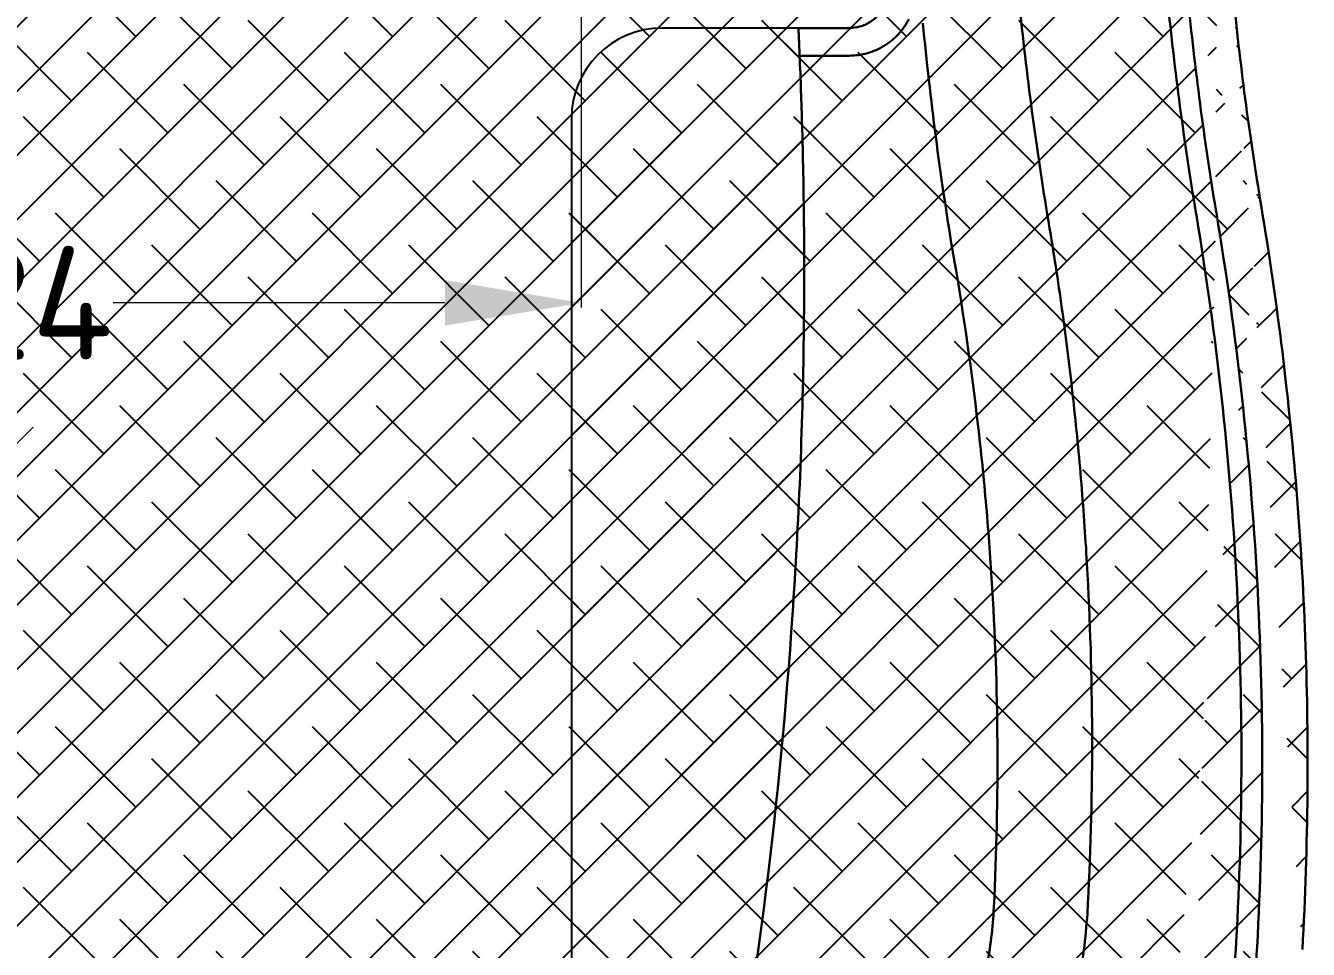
# Model space of a CAD drawing. Header units: inches. Extents: x 975 to 1816, y 133 to 420.
# Drawn here: x 1703.82 to 1732.07, y 303.05 to 323.39 of the extents above; entities that cross this region are included whole.
import ezdxf

# ---------------------------------------------------------------- set-up
doc = ezdxf.new("R2010")
doc.units = ezdxf.units.IN
doc.header["$MEASUREMENT"] = 0
doc.linetypes.add('CENTER', pattern=[2, 1.25, -0.25, 0.25, -0.25])
doc.layers.get('0').update_dxf_attribs({"lineweight": 30})
doc.layers.add('Center', color=1, linetype='CENTER', lineweight=18)
doc.layers.add('FORMAT', color=7, linetype='Continuous')
doc.styles.add('TCVN', font='tcvn+7284-2003r.ttf', dxfattribs={"height": 2.5})
doc.dimstyles.new('TCVN', dxfattribs={"dimtxt": 2.5, "dimasz": 3, "dimexe": 0.1, "dimexo": 0.0625, "dimgap": 0.09, "dimtad": 0, "dimtoh": 1, "dimdec": 0, "dimzin": 0, "dimdsep": 46, "dimtxsty": 'TCVN', "dimcen": 0.09, "dimclrd": 2, "dimclre": 2, "dimclrt": 1, "dimadec": 0, "dimazin": 0, "dimtfac": 1, "dimtdec": 0, "dimtofl": 0, "dimtmove": 0, "dimatfit": 3, "dimfxl": 1, "dimtolj": 1, "dimtzin": 0, "dimlwd": 18, "dimlwe": 18, "dimarcsym": 0})
pattern_1 = [(45, (0, 0), (-0.7071067811865476, 0.7071067811865476), []), (135, (0, 0), (-2.121320343559642, 0.7071067811865477), [2.5, -1.5])]

# ---------------------------------------------------------------- blocks, each defined once
blk = doc.blocks.new('*D91')
at = {"layer": 'Center', "color": 2, "linetype": 'Continuous', "lineweight": 18, "transparency": 16777216}
for p, q in [((1692.016752773945, 327.0165091695363), (1692.016752773945, 317.1824675021082)), ((1716.058189935399, 327.0165091695364), (1716.058189935399, 317.1824675021082)), ((1695.016752773945, 317.2824675021083), (1702.322471354672, 317.2824675021083)), ((1713.058189935399, 317.2824675021083), (1705.752471354672, 317.2824675021083))]:
    blk.add_line(p, q, dxfattribs=at)
at = {"layer": 'Center', "color": 2, "transparency": 16777216}
for points in [[(1695.016752773945, 317.7824675021083), (1695.016752773945, 316.7824675021083), (1692.016752773945, 317.2824675021083)], [(1713.058189935399, 317.7824675021083), (1713.058189935399, 316.7824675021083), (1716.058189935399, 317.2824675021083)]]:
    blk.add_solid(points, dxfattribs=at)
at = {"layer": 'Defpoints', "color": 0, "transparency": 16777216}
for p in [(1692.016752773945, 327.0790091695363), (1716.058189935399, 327.0790091695364), (1716.058189935399, 317.2824675021083)]:
    blk.add_point(p, dxfattribs=at)
at = {"layer": 'Center', "color": 1, "transparency": 16777216, "insert": (1704.037471354672, 317.2824675021083), "char_height": 2.5, "attachment_point": 5, "style": 'TCVN'}
blk.add_mtext('\\A1;24', dxfattribs=at)
blk = doc.blocks.new('*D100')
at = {"layer": 'Center', "color": 2, "linetype": 'Continuous', "lineweight": 18, "transparency": 16777216}
blk.add_line((1703.993277180849, 314.5458163158758), (1690.253724465533, 300.8062636005611), dxfattribs=at)
for start, end in [(143.8721576428001, 173.069742634752), (186.930257365248, 216.1278423571999)]:
    blk.add_arc((1704.037471354673, 314.5900104897), 19.39316179093876, start, end, dxfattribs=at)
at = {"layer": 'Center', "color": 2, "transparency": 16777216}
for points in [[(1687.99370673232, 326.3491518538538), (1688.753387677862, 325.6988558743336), (1690.324435143652, 328.3030467007202)], [(1688.753387677862, 303.4811651050664), (1687.99370673232, 302.8308691255462), (1690.324435143652, 300.8769742786798)]]:
    blk.add_solid(points, dxfattribs=at)
at = {"layer": 'Defpoints', "color": 0, "transparency": 16777216}
for p in [(1687.338960388345, 331.2885214560271), (1720.735982321001, 331.2885214560271), (1690.605511206573, 328.021970637799), (1717.469431502773, 328.021970637799), (1685.305115527403, 319.6093301059493)]:
    blk.add_point(p, dxfattribs=at)
at = {"layer": 'Center', "color": 1, "transparency": 16777216, "insert": (1684.644309563733, 314.5900104896994), "char_height": 2.5, "attachment_point": 5, "rotation": 90, "style": 'TCVN'}
blk.add_mtext('\\A1;90°', dxfattribs=at)

msp = doc.modelspace()

# ---------------------------------------------------------------- hatches: boundary and pattern name
at = {"layer": 'FORMAT'}
h = msp.add_hatch(dxfattribs=at)
h.set_pattern_fill('ANSI38', color=3, scale=8)
h.set_pattern_definition(pattern_1)
edge = h.paths.add_edge_path()
edge.add_spline(control_points=[(1730.452168088757, 297.7485023973689), (1730.285728528247, 296.4317459993408), (1730.085800298704, 295.1202244110278), (1729.621823278118, 292.5073804681757), (1729.357993544905, 291.2076988358901), (1729.064970101623, 289.9144644752643)], knot_values=[0, 0, 0, 0, 0.5, 0.5, 1, 1, 1, 1], degree=3, periodic=0)
edge.add_spline(control_points=[(1731.444273930099, 297.6230990498253), (1731.187652586418, 295.5928858293191), (1730.851973402571, 293.5742801988937), (1730.316667427846, 290.9446582254028), (1730.181809548154, 290.3182525334884), (1730.03301554998, 289.661618337234)], knot_values=[0, 0, 0, 0, 0.7611547269163046, 0.7611547269163046, 1, 1, 1, 1], degree=3, periodic=0)
edge.add_spline(control_points=[(1730.943895520978, 303.1019862424736), (1730.84376415432, 301.3190053810437), (1730.677951474604, 299.534746707148), (1730.452168088757, 297.7485023973689)], knot_values=[0, 0, 0, 0, 1, 1, 1, 1], degree=3, periodic=0)
edge.add_spline(control_points=[(1731.942322294953, 303.0459150643984), (1731.850643965292, 301.4134525039714), (1731.704708218227, 299.7809783358074), (1731.487945774758, 297.9730808471183), (1731.466393346268, 297.7980927993427), (1731.444273930099, 297.6230990498254)], knot_values=[0, 0, 0, 0, 0.9032119227651163, 0.9032119227651163, 1, 1, 1, 1], degree=3, periodic=0)
edge.add_spline(control_points=[(1729.064970084637, 289.9144644908318), (1729.00875471087, 289.6662794678522), (1728.950662141649, 289.4221722932974), (1728.860428501862, 289.0617890820162), (1728.829835436077, 288.9426261091235), (1728.767572244957, 288.7062217248888), (1728.735795601367, 288.5886021098069), (1728.639777064063, 288.242203693661), (1728.574800492607, 288.0195995710824), (1728.442989047243, 287.5903208000569), (1728.376148732474, 287.3836367716834), (1728.24099887523, 286.9867790794526), (1728.173973679667, 286.8004028724715), (1728.042574368979, 286.4533024840868), (1727.978106580781, 286.2923266551946), (1727.885056615959, 286.0725518880266), (1727.854648379764, 286.0029384228861), (1727.796753487964, 285.8744786658239), (1727.769107637001, 285.8152442482717), (1727.690933150726, 285.6536993831475), (1727.645032955445, 285.5672158907809), (1727.608868441137, 285.5080197645573)], knot_values=[0, 0, 0, 0, 0.1249999999999986, 0.1249999999999986, 0.1874999999999983, 0.1874999999999983, 0.2499999999999986, 0.2499999999999986, 0.3749999999999991, 0.3749999999999991, 0.4999999999999997, 0.4999999999999997, 0.6250000000000001, 0.6250000000000001, 0.7500000000000008, 0.7500000000000008, 0.8125000000000006, 0.8125000000000006, 0.8750000000000002, 0.8750000000000002, 1, 1, 1, 1], degree=3, periodic=0)
edge.add_line((1730.03301554998, 289.661618337234), (1728.462220156882, 284.986684124843))
edge.add_spline(control_points=[(1727.605402175632, 285.5023985671252), (1727.557193921368, 285.4249680820809), (1727.518475217396, 285.3641591362089), (1727.478755738532, 285.3020727128484), (1727.468578660768, 285.2862561287184), (1727.454864175001, 285.2649118179153), (1727.451351042549, 285.2594189728033), (1727.451302315938, 285.2592702267382)], knot_values=[0, 0, 0, 0, 0.5000000000000004, 0.5000000000000004, 0.7500000000000002, 0.7500000000000002, 1, 1, 1, 1], degree=3, periodic=0)
edge.add_arc((1658.490222768749, 307.8497144500652), 72.56692540352682, 341.1173419541656, 341.8621086135195)
edge.add_line((1728.462220156882, 284.986684124843), (1728.251291180215, 284.494075999816))
edge.add_spline(control_points=[(1729.071383465929, 276.4255789259864), (1729.071383465929, 277.0466073236352), (1729.063026346527, 277.6675955553404), (1729.013491826943, 279.4805227463826), (1728.947704350939, 280.6194315576828), (1728.802546006329, 282.1071865056766), (1728.742465303957, 282.5824702548135), (1728.621950072725, 283.3029313427652), (1728.565793675596, 283.5753490219801), (1728.458531458113, 283.9703488214949), (1728.413823501603, 284.1108471895071), (1728.325705273656, 284.3256275326477), (1728.291266131061, 284.4013654954591), (1728.24677367561, 284.4805869758448)], knot_values=[4.712388980384691, 4.712388980384691, 4.712388980384691, 4.712388980384691, 4.950250056017024, 4.950250056017024, 5.42597220728169, 5.42597220728169, 5.690322979608749, 5.690322979608749, 5.889810372456337, 5.889810372456337, 6.015113336760721, 6.015113336760721, 6.084076073760992, 6.084076073760992, 6.084076073760992, 6.084076073760992], degree=3, periodic=0)
edge.add_line((1727.115383119308, 284.1768467941259), (1727.201383465929, 284.1455452278196))
edge.add_arc((1727.810383465929, 284.1395571414383), 0.6960000000000092, 161.1173419541656, 176.9287885074022)
edge.add_ellipse((1727.201383465929, 276.4255789259864), major_axis=(0, 7.71996630183321), ratio=0.112694792436266, start_angle=270.0000000000001, end_angle=360)
edge.add_spline(control_points=[(1731.033987067025, 319.4265579697214), (1731.39235207294, 317.2823425329743), (1731.657179790118, 315.126611109869), (1731.998056084112, 310.8030750300663), (1732.07370019949, 308.6431508646977), (1732.043951895319, 305.3385587680983), (1732.006678516387, 304.1918687746274), (1731.942322294953, 303.0459150643986)], knot_values=[0, 0, 0, 0, 0.3949640846078797, 0.3949640846078797, 0.7899281692157595, 0.7899281692157595, 1, 1, 1, 1], degree=3, periodic=0)
edge.add_spline(control_points=[(1730.047667521194, 319.2617133352606), (1730.271490573421, 317.9225065607037), (1730.458238117056, 316.5794702053292), (1730.757567263568, 313.8857677618071), (1730.870125103469, 312.5341157867297), (1731.09473313339, 308.4864405413603), (1731.094972981414, 305.7921344901384), (1730.943895520978, 303.1019862424736)], knot_values=[0, 0, 0, 0, 0.25, 0.25, 0.5, 0.5, 1, 1, 1, 1], degree=3, periodic=0)
edge.add_spline(control_points=[(1730.415832114824, 324.1063614541841), (1730.567079125897, 322.5627148088056), (1730.769116999632, 321.0260138789384), (1731.039952128059, 319.3908141477153)], knot_values=[0, 0, 0, 0, 1, 1, 1, 1], degree=3, periodic=0)
edge.add_spline(control_points=[(1729.420597900713, 324.0088480752946), (1729.573992060657, 322.4432873495743), (1729.778917676848, 320.884596522938), (1730.035825746592, 319.3328326128408)], knot_values=[0, 0, 0, 0, 1, 1, 1, 1], degree=3, periodic=0)
edge.add_spline(control_points=[(1730.087001657998, 329.947222613134), (1730.11249440342, 328.2091087121554), (1730.202631608167, 326.4719449526593), (1730.375399089651, 324.5288053732068), (1730.395140980326, 324.3175391111764), (1730.415832170847, 324.1063608824684)], knot_values=[0, 0, 0, 0, 0.8912346507950675, 0.8912346507950675, 1, 1, 1, 1], degree=3, periodic=0)
edge.add_spline(control_points=[(1729.087109199648, 329.9325572889133), (1729.116121048813, 327.9545083384424), (1729.227675506045, 325.977850755161), (1729.42059790072, 324.00884807529)], knot_values=[0, 0, 0, 0, 1, 1, 1, 1], degree=3, periodic=0)
edge.add_spline(control_points=[(1730.079887076288, 331.2305217066213), (1730.078424643336, 330.8045252588819), (1730.080704836419, 330.3765444824926), (1730.087001657998, 329.9472226131334)], knot_values=[0, 0, 0, 0, 1, 1, 1, 1], degree=3, periodic=0)
edge.add_spline(control_points=[(1729.079892968877, 331.2339546562204), (1729.079151696361, 331.018027178641), (1729.079357268131, 330.8015369130495), (1729.081739373706, 330.3676833038632), (1729.083915356455, 330.1503158378169), (1729.087109199648, 329.9325572889133)], knot_values=[0, 0, 0, 0, 0.5, 0.5, 1, 1, 1, 1], degree=3, periodic=0)
edge.add_line((1730.083564730231, 333.5106545921726), (1730.083564730231, 330.6042738685636))
edge.add_line((1729.083564730231, 333.5106545921726), (1729.083564730231, 330.6042738685636))
edge.add_line((1730.083564730231, 334.8286068212563), (1730.083564730231, 333.5106545921726))
edge.add_line((1729.083564730231, 334.8286068212563), (1729.083564730231, 333.5106545921726))
edge.add_arc((1728.648564730231, 334.8286068212563), 1.434999999999832, 0, 90)
edge.add_arc((1728.648564730231, 334.8286068212563), 0.4350000000000591, 0, 90)
edge.add_line((1727.440568421436, 336.2636068212562), (1728.648564730231, 336.2636068212562))
edge.add_line((1727.440568421436, 335.2636068212562), (1728.648564730231, 335.2636068212562))
edge.add_line((1727.440568421436, 336.2636068212562), (1726.472297121903, 335.5135081827984))
edge.add_line((1727.080318793111, 333.8677785887822), (1727.440568421436, 335.2636068212562))
edge.add_line((1726.112047493578, 334.1176799503243), (1726.472297121903, 335.5135081827984))
edge.add_arc((1725.395526731924, 334.3026069578656), 0.739999999999968, 270, 345.5283246509554)
edge.add_arc((1725.395526731924, 334.3026069578656), 1.740000000000009, 270, 345.5283246509554)
edge.add_line((1723.811896819161, 332.5626069578656), (1725.395526731924, 332.5626069578656))
edge.add_line((1723.811896819161, 333.5626069578656), (1725.395526731924, 333.5626069578656))
edge.add_arc((1723.811896819161, 328.2126069578656), 4.350000000000023, 90, 134.9999999999954)
edge.add_arc((1723.811896819161, 328.2126069578656), 5.35000000000003, 90, 134.9999999999954)
edge.add_line((1716.762324721585, 328.7290774189854), (1720.028875539814, 331.9956282372135))
edge.add_line((1717.469431502772, 328.0219706377989), (1720.735982321, 331.288521456027))
edge.add_arc((1714.39351700461, 331.0978851359604), 4.349999999999978, 270, 314.9999999999954)
edge.add_arc((1714.39351700461, 331.0978851359604), 3.349999999999943, 270, 314.9999999999954)
edge.add_line((1693.681425704733, 327.7478851359604), (1714.39351700461, 327.7478851359604))
edge.add_line((1693.681425704733, 326.7478851359604), (1714.39351700461, 326.7478851359604))
edge.add_line((1687.338960388344, 331.288521456027), (1690.605511206572, 328.0219706377989))
edge.add_line((1688.04606716953, 331.9956282372135), (1691.312617987758, 328.7290774189854))
edge.add_arc((1693.681425704733, 331.0978851359604), 3.350000000000017, 225.0000000000046, 270)
edge.add_arc((1693.681425704733, 331.0978851359604), 4.350000000000018, 225.0000000000046, 270)
edge.add_arc((1684.263045890182, 328.2126069578656), 5.35000000000005, 45.0000000000046, 90)
edge.add_arc((1684.263045890182, 328.2126069578656), 4.350000000000023, 45.0000000000046, 90)
edge.add_line((1676.796950624953, 332.5626069578656), (1684.263045890182, 332.5626069578656))
edge.add_line((1676.796950624953, 333.5626069578656), (1684.263045890182, 333.5626069578656))
edge.add_line((1675.441886476086, 335.6452887170734), (1676.112973252308, 334.0201623549606))
edge.add_line((1674.517592729269, 336.2636068212562), (1675.441886476086, 335.6452887170734))
edge.add_line((1673.275984781891, 336.2636068212562), (1674.517592729269, 336.2636068212562))
edge.add_line((1673.275984781891, 335.2636068212562), (1674.517592729269, 335.2636068212562))
edge.add_line((1674.517592729269, 335.2636068212562), (1675.18867950549, 333.6384804591435))
edge.add_arc((1676.796950624953, 334.3026069578656), 1.740000000000018, 202.4379021304501, 270)
edge.add_arc((1676.796950624953, 334.3026069578656), 0.7399999999999927, 202.4379021304501, 270)
edge.add_line((1673.275984781891, 335.2636068212562), (1673.275984781891, 336.2636068212562))
edge.add_line((1674.517592729269, 216.5875510307164), (1673.275984781891, 216.5875510307164))
edge.add_line((1674.517592729269, 216.5875510307164), (1675.441886476086, 217.2058691348993))
edge.add_line((1676.112973252308, 218.830995497012), (1675.441886476086, 217.2058691348993))
edge.add_line((1684.263045890182, 219.2885508941071), (1676.796950624953, 219.2885508941071))
edge.add_arc((1676.796950624953, 218.5485508941071), 0.7400000000000377, 90, 157.5620978695499)
edge.add_arc((1676.796950624953, 218.5485508941071), 1.740000000000009, 90, 157.5620978695499)
edge.add_line((1675.18867950549, 219.2126773928291), (1674.517592729269, 217.5875510307164))
edge.add_line((1674.517592729269, 217.5875510307164), (1673.275984781891, 217.5875510307164))
edge.add_line((1673.275984781891, 216.5875510307164), (1673.275984781891, 217.5875510307164))
edge.add_line((1684.263045890182, 220.2885508941071), (1676.796950624953, 220.2885508941071))
edge.add_arc((1684.263045890182, 224.6385508941071), 5.35000000000009, 270, 314.9999999999954)
edge.add_arc((1684.263045890182, 224.6385508941071), 4.350000000000023, 270, 314.9999999999954)
edge.add_line((1691.312617987758, 224.1220804329873), (1688.04606716953, 220.8555296147591))
edge.add_line((1690.605511206572, 224.8291872141738), (1687.338960388344, 221.5626363959456))
edge.add_arc((1693.681425704733, 221.7532727160123), 4.350000000000018, 90, 134.9999999999954)
edge.add_arc((1693.681425704733, 221.7532727160123), 3.350000000000018, 90, 134.9999999999954)
edge.add_line((1714.39351700461, 226.1032727160123), (1693.681425704733, 226.1032727160123))
edge.add_line((1714.39351700461, 225.1032727160123), (1693.681425704733, 225.1032727160123))
edge.add_arc((1714.39351700461, 221.7532727160123), 4.349999999999994, 45.0000000000046, 90)
edge.add_arc((1714.39351700461, 221.7532727160123), 3.350000000000037, 45.0000000000046, 90)
edge.add_line((1720.735982321, 221.5626363959456), (1717.469431502772, 224.8291872141738))
edge.add_line((1720.028875539814, 220.8555296147591), (1716.762324721585, 224.1220804329873))
edge.add_arc((1723.811896819161, 224.6385508941071), 4.349999999999999, 225.0000000000046, 270)
edge.add_arc((1723.811896819161, 224.6385508941071), 5.349999999999941, 225.0000000000046, 270)
edge.add_line((1725.395526731924, 219.2885508941071), (1723.811896819161, 219.2885508941071))
edge.add_line((1725.395526731924, 220.2885508941071), (1723.811896819161, 220.2885508941071))
edge.add_arc((1725.395526731924, 218.5485508941071), 1.740000000000009, 14.47167534904301, 90)
edge.add_line((1726.472297121903, 217.3376496691743), (1726.112047493578, 218.7334779016484))
edge.add_arc((1725.395526731924, 218.5485508941071), 0.739999999999974, 14.47167534904301, 90)
edge.add_line((1727.440568421436, 217.5875510307164), (1727.080318793111, 218.9833792631905))
edge.add_line((1726.472297121903, 217.3376496691743), (1727.440568421436, 216.5875510307164))
edge.add_line((1728.648564730231, 216.5875510307164), (1727.440568421436, 216.5875510307164))
edge.add_arc((1728.648564730231, 218.0225510307164), 1.434692543192909, 270, 360)
edge.add_line((1728.648564730231, 217.5875510307164), (1727.440568421436, 217.5875510307164))
h = msp.add_hatch(dxfattribs=at)
h.set_pattern_fill('ANSI38', color=3, scale=8)
h.set_pattern_definition(pattern_1)
edge = h.paths.add_edge_path()
edge.add_arc((1717.845411485047, 321.3346115282147), 2, 90, 180)
edge.add_line((1720.845411485047, 323.3346115282147), (1717.845411485047, 323.3346115282147))
edge.add_spline(control_points=[(1720.869982340905, 322.7255439561827), (1720.868389744889, 322.7633291460969), (1720.866818939742, 322.8005387005274), (1720.863722639416, 322.8738545250079), (1720.862185280379, 322.9102414586471), (1720.859220697424, 322.9805302551217), (1720.857811669511, 323.014001233041), (1720.855144790629, 323.0776784401782), (1720.853875265905, 323.108168976579), (1720.851580698524, 323.1638779437994), (1720.850552388209, 323.1891684054796), (1720.848740681062, 323.2346591015788), (1720.847954477118, 323.2549477002025), (1720.846701031376, 323.2887410135035), (1720.846224154647, 323.3024787576906), (1720.845577833513, 323.3235739705221), (1720.845411485047, 323.3308654349259), (1720.845411485047, 323.3346115282147)], knot_values=[0, 0, 0, 0, 0.125, 0.125, 0.25, 0.25, 0.375, 0.375, 0.5, 0.5, 0.625, 0.625, 0.75, 0.75, 0.875, 0.875, 1, 1, 1, 1], degree=3, periodic=0)
edge.add_spline(control_points=[(1719.200890427643, 298.2773261602352), (1719.933435846206, 302.290048947768), (1720.435318903087, 306.3341351589596), (1720.851858344911, 312.446945870934), (1720.934517485063, 314.4923438759558), (1720.973984612367, 317.5722329423223), (1720.973042410802, 318.6008290716507), (1720.950349467094, 320.1466957806986), (1720.939231010638, 320.6626720905065), (1720.909912190036, 321.6942649697978), (1720.891713664469, 322.2099567139945), (1720.869982340905, 322.7255439561827)], knot_values=[0, 0, 0, 0, 0.5, 0.5, 0.75, 0.75, 0.8749999999999997, 0.8749999999999997, 0.9374999999999998, 0.9374999999999998, 1, 1, 1, 1], degree=3, periodic=0)
edge.add_line((1715.845411485047, 321.3346115282147), (1715.845411485047, 294.9255789259864))
edge.add_spline(control_points=[(1718.620412534949, 295.5278321320906), (1718.620412534949, 295.5278321320904), (1718.624628574473, 295.5450446357418), (1718.637048002686, 295.5961940442479), (1718.642207585989, 295.6174904807668), (1718.654575730173, 295.668802572769), (1718.661755547443, 295.6987014388678), (1718.68583632943, 295.7996240355956), (1718.7053594327, 295.882185887214), (1718.739362226748, 296.0287104104942), (1718.751529179893, 296.08154008465), (1718.777220031291, 296.1942029809872), (1718.790642123161, 296.2535882205687), (1718.832464046792, 296.4406078845287), (1718.862406288474, 296.5770391325822), (1718.909988797062, 296.7994133357881), (1718.926378264073, 296.8768984213495), (1718.959485477612, 297.0354481449434), (1718.976222756654, 297.1165938692018), (1719.026895705176, 297.3655120231811), (1719.061284489305, 297.5387243160688), (1719.113583801434, 297.8096788909735), (1719.131175820214, 297.9020706617423), (1719.166130843972, 298.0882572975802), (1719.183544484114, 298.182308894262), (1719.200890427643, 298.2773261602352)], knot_values=[0, 0, 0, 0, 0.1249999999999998, 0.1249999999999998, 0.1874999999999997, 0.1874999999999997, 0.2499999999999995, 0.2499999999999995, 0.3749999999999993, 0.3749999999999993, 0.4374999999999987, 0.4374999999999987, 0.4999999999999981, 0.4999999999999981, 0.624999999999998, 0.624999999999998, 0.6874999999999974, 0.6874999999999974, 0.7499999999999969, 0.7499999999999969, 0.8749999999999977, 0.8749999999999977, 0.9374999999999989, 0.9374999999999989, 1, 1, 1, 1], degree=3, periodic=0)
edge.add_arc((1609.476506972632, 318.2965121189606), 111.4935195862995, 347.2696656415073, 348.2164340251067)
edge.add_line((1715.651082106348, 257.9255789259864), (1715.651082106348, 231.5165463237581))
edge.add_spline(control_points=[(1720.869982340905, 230.12561389579), (1721.043997517902, 234.2542167829174), (1720.991026207166, 238.3555867096179), (1720.436570383899, 246.5049444328642), (1719.934930795446, 250.5529199008649), (1719.200890427643, 254.5738316917376)], knot_values=[0, 0, 0, 0, 0.5, 0.5, 1, 1, 1, 1], degree=3, periodic=0)
edge.add_spline(control_points=[(1719.200890427643, 254.5738316917375), (1719.166168066302, 254.7640331551003), (1719.131479849501, 254.9486938360106), (1719.079568084025, 255.217742271576), (1719.062285631877, 255.3060935076007), (1719.027793384906, 255.4801031121023), (1719.010540947627, 255.5659703964379), (1718.959236332575, 255.8180332896908), (1718.926270794903, 255.9756073431607), (1718.878951044426, 256.1968191854584), (1718.863535379746, 256.2680165400305), (1718.83350190953, 256.4052434067584), (1718.818824906742, 256.4715365722107), (1718.776586811561, 256.660432271911), (1718.751076331895, 256.771948669444), (1718.717153314311, 256.9181598186529), (1718.706573162737, 256.9633653139109), (1718.686978024258, 257.0465506635093), (1718.677922597141, 257.0846993046998), (1718.653683767723, 257.1862871974985), (1718.641382841965, 257.2371082806827), (1718.628900141007, 257.2885219845762), (1718.625737886032, 257.3014990148428), (1718.621489413192, 257.3189198693045), (1718.493039624473, 257.9255789259864), (1718.493039624473, 257.9255789259864)], knot_values=[0, 0, 0, 0, 0.1249999999999999, 0.1249999999999999, 0.1874999999999997, 0.1874999999999997, 0.2499999999999994, 0.2499999999999994, 0.3749999999999971, 0.3749999999999971, 0.4374999999999967, 0.4374999999999967, 0.4999999999999964, 0.4999999999999964, 0.6249999999999966, 0.6249999999999966, 0.6874999999999971, 0.6874999999999971, 0.7499999999999977, 0.7499999999999977, 0.8749999999999988, 0.8749999999999988, 0.9374999999999993, 0.9374999999999993, 1, 1, 1, 1], degree=3, periodic=0)
edge.add_arc((1717.651082106348, 231.5165463237581), 2, 180, 270)
edge.add_line((1717.651082106348, 229.5165463237581), (1720.845411485047, 229.5165463237581))
edge.add_spline(control_points=[(1720.845411485047, 229.5165463237581), (1720.845411485047, 229.5202923157865), (1720.845574731136, 229.5274542882434), (1720.846212457448, 229.548324997974), (1720.846692362312, 229.5621779650041), (1720.847952333397, 229.5961574649503), (1720.84872183591, 229.6160165499293), (1720.850525838368, 229.6613315868755), (1720.8515734422, 229.6871022190307), (1720.85386660486, 229.7427801020098), (1720.855109959561, 229.7726447806156), (1720.857779695432, 229.8363960668352), (1720.859218237016, 229.8705688837397), (1720.862162042784, 229.9403658162046), (1720.863677945469, 229.9762452352964), (1720.866792232638, 230.049986576013), (1720.868389788161, 230.0878297325431), (1720.869982340905, 230.12561389579)], knot_values=[0, 0, 0, 0, 0.125, 0.125, 0.25, 0.25, 0.375, 0.375, 0.5, 0.5, 0.625, 0.625, 0.75, 0.75, 0.875, 0.875, 1, 1, 1, 1], degree=3, periodic=0)

# ---------------------------------------------------------------- linework, layer by layer
for p, q in [((1720.845411485047, 323.3346115282147), (1721.961747274518, 323.3346115282147)), ((1721.961747274518, 322.7255439561827), (1720.869982340905, 322.7255439561827))]:
    msp.add_line(p, q)
for points in [[(1730.415832114824, 324.1063614541841), (1730.567079125897, 322.5627148088056), (1730.769116999632, 321.0260138789384), (1731.039952128059, 319.3908141477153)], [(1729.597676188533, 319.2742397717346), (1729.337955258811, 320.827973223043), (1729.130030673246, 322.3908470129551), (1728.974014510121, 323.9586287652205)], [(1729.420597900713, 324.0088480752946), (1729.573992060657, 322.4432873495743), (1729.778917676848, 320.884596522938), (1730.035825746592, 319.3328326128408)], [(1725.733462854265, 323.6363697779092), (1725.90264671531, 322.0102234072032), (1726.125331909477, 320.3894996019517), (1726.401365152948, 318.7786264861313)], [(1724.236484477623, 318.4468551792584), (1723.962666764203, 320.1020807992796), (1723.745589356666, 321.7673432309202), (1723.585426718, 323.4382247585712)], [(1729.607905213393, 319.2125974158238), (1729.604484999878, 319.233143253943), (1729.601073652982, 319.253690451141), (1729.597671176728, 319.2742389946144)], [(1730.035823930139, 319.3328294592416), (1730.039759884859, 319.3091222646738), (1730.043707748837, 319.2854168799296), (1730.047667521194, 319.2617133352606)], [(1724.987170888849, 302.6391593175893), (1725.071714497611, 303.0793781771746), (1725.124956375382, 303.5235306066058), (1725.147365444584, 303.971572829141)], [(1727.206569173876, 303.8300253228044), (1727.170090051841, 303.2914444504527), (1727.10229073691, 302.7568633007896), (1727.002813322093, 302.2263100770851)], [(1729.979880595641, 297.8228273113019), (1730.209774489237, 299.6207929174985), (1730.379837458229, 301.416752915417), (1730.484249821561, 303.211505325382)], [(1730.943895520978, 303.1019862424736), (1730.84376415432, 301.3190053810437), (1730.677951474604, 299.534746707148), (1730.452168088757, 297.7485023973689)]]:
    msp.add_open_spline(points, degree=3)
for points, knots in [([(1721.961747274518, 323.3346115282147), (1722.042159226741, 323.3346115282147), (1722.120665767826, 323.3456727886854), (1722.235649548491, 323.3783787412552), (1722.273666196583, 323.3921172664022), (1722.346453606331, 323.4242761428335), (1722.381505808474, 323.442750311432), (1722.482695108308, 323.5052539005192), (1722.545274717643, 323.5570222671789), (1722.625665076563, 323.6444628619786), (1722.650457242941, 323.6753774410957), (1722.695973060084, 323.7407934813189), (1722.716691284415, 323.775350558204), (1722.73491936909, 323.8110912144051)], [0, 0, 0, 0, 0.2500000000000045, 0.2500000000000045, 0.3750000000000068, 0.3750000000000068, 0.500000000000009, 0.500000000000009, 0.7499999999999986, 0.7499999999999986, 0.8749999999999993, 0.8749999999999993, 1, 1, 1, 1]), ([(1723.27613983529, 323.5332035529383), (1723.245072305349, 323.4724654128015), (1723.209760103334, 323.4137646681317), (1723.132208351768, 323.3027022365252), (1723.089976387733, 323.2502428026888), (1722.998714445572, 323.1513659996909), (1722.949685192361, 323.1049479863274), (1722.844557931458, 323.0183946248822), (1722.789244576399, 322.9789524486156), (1722.674548683199, 322.9084100654979), (1722.614970590516, 322.8771481084422), (1722.491296185306, 322.8227467481944), (1722.426730094151, 322.7995191265072), (1722.231487045518, 322.7442312165284), (1722.098215874177, 322.7255439561827), (1721.961747274518, 322.7255439561827)], [0, 0, 0, 0, 0.1249999999999996, 0.1249999999999996, 0.2499999999999993, 0.2499999999999993, 0.3749999999999989, 0.3749999999999989, 0.4999999999999986, 0.4999999999999986, 0.6249999999999982, 0.6249999999999982, 0.7499999999999978, 0.7499999999999978, 1, 1, 1, 1]), ([(1720.869982340905, 322.7255439561827), (1720.868389744889, 322.7633291460969), (1720.866818939742, 322.8005387005274), (1720.863722639416, 322.8738545250079), (1720.862185280379, 322.9102414586471), (1720.859220697424, 322.9805302551217), (1720.857811669511, 323.014001233041), (1720.855144790629, 323.0776784401782), (1720.853875265905, 323.108168976579), (1720.851580698524, 323.1638779437994), (1720.850552388209, 323.1891684054796), (1720.848740681062, 323.2346591015788), (1720.847954477118, 323.2549477002025), (1720.846701031376, 323.2887410135035), (1720.846224154647, 323.3024787576906), (1720.845577833513, 323.3235739705221), (1720.845411485047, 323.3308654349259), (1720.845411485047, 323.3346115282147)], [0, 0, 0, 0, 0.125, 0.125, 0.25, 0.25, 0.375, 0.375, 0.5, 0.5, 0.625, 0.625, 0.75, 0.75, 0.875, 0.875, 1, 1, 1, 1]), ([(1720.869982340905, 322.7255439561827), (1720.868389744889, 322.7633291460969), (1720.866818939742, 322.8005387005274), (1720.863722639416, 322.8738545250079), (1720.862185280379, 322.9102414586471), (1720.859220697424, 322.9805302551217), (1720.857811669511, 323.014001233041), (1720.855144790629, 323.0776784401782), (1720.853875265905, 323.108168976579), (1720.851580698524, 323.1638779437994), (1720.850552388209, 323.1891684054796), (1720.848740681062, 323.2346591015788), (1720.847954477118, 323.2549477002025), (1720.846701031376, 323.2887410135035), (1720.846224154647, 323.3024787576906), (1720.845577833513, 323.3235739705221), (1720.845411485047, 323.3308654349259), (1720.845411485047, 323.3346115282147)], [0, 0, 0, 0, 0.125, 0.125, 0.25, 0.25, 0.375, 0.375, 0.5, 0.5, 0.625, 0.625, 0.75, 0.75, 0.875, 0.875, 1, 1, 1, 1]), ([(1719.200890427643, 298.2773261602352), (1719.933435846206, 302.290048947768), (1720.435318903087, 306.3341351589596), (1720.851858344911, 312.446945870934), (1720.934517485063, 314.4923438759558), (1720.973984612367, 317.5722329423223), (1720.973042410802, 318.6008290716507), (1720.950349467094, 320.1466957806986), (1720.939231010638, 320.6626720905065), (1720.909912190036, 321.6942649697978), (1720.891713664469, 322.2099567139945), (1720.869982340905, 322.7255439561827)], [0, 0, 0, 0, 0.5, 0.5, 0.75, 0.75, 0.8749999999999997, 0.8749999999999997, 0.9374999999999998, 0.9374999999999998, 1, 1, 1, 1]), ([(1719.200890427643, 298.2773261602352), (1719.933435846206, 302.290048947768), (1720.435318903087, 306.3341351589596), (1720.851858344911, 312.446945870934), (1720.934517485063, 314.4923438759558), (1720.973984612367, 317.5722329423223), (1720.973042410802, 318.6008290716507), (1720.950349467094, 320.1466957806986), (1720.939231010638, 320.6626720905065), (1720.909912190036, 321.6942649697978), (1720.891713664469, 322.2099567139945), (1720.869982340905, 322.7255439561827)], [0, 0, 0, 0, 0.5, 0.5, 0.75, 0.75, 0.8749999999999997, 0.8749999999999997, 0.9374999999999998, 0.9374999999999998, 1, 1, 1, 1]), ([(1730.047667521194, 319.2617133352606), (1730.271490573421, 317.9225065607037), (1730.458238117056, 316.5794702053292), (1730.757567263568, 313.8857677618071), (1730.870125103469, 312.5341157867297), (1731.09473313339, 308.4864405413603), (1731.094972981414, 305.7921344901384), (1730.943895520978, 303.1019862424736)], [0, 0, 0, 0, 0.25, 0.25, 0.5, 0.5, 1, 1, 1, 1]), ([(1731.033987067025, 319.4265579697214), (1731.39235207294, 317.2823425329743), (1731.657179790118, 315.126611109869), (1731.998056084112, 310.8030750300663), (1732.07370019949, 308.6431508646977), (1732.043951895319, 305.3385587680983), (1732.006678516387, 304.1918687746274), (1731.942322294953, 303.0459150643986)], [0, 0, 0, 0, 0.3949640846078797, 0.3949640846078797, 0.7899281692157595, 0.7899281692157595, 1, 1, 1, 1]), ([(1730.484249821561, 303.211505325382), (1730.63579510884, 305.8751499080946), (1730.637458597731, 308.542956444738), (1730.417827346738, 312.5508994244389), (1730.307286414475, 313.8892966211574), (1730.012690002923, 316.5566033537182), (1729.828658874137, 317.886490446746), (1729.607905213393, 319.2125974158238)], [0, 0, 0, 0, 0.5, 0.5, 0.75, 0.75, 1, 1, 1, 1]), ([(1726.401304997395, 318.7786171585374), (1726.451817118033, 318.4690879928796), (1726.50031348034, 318.158848602103), (1726.59303114816, 317.5384197818096), (1726.725815312096, 316.6071163628375), (1726.839708791267, 315.6738326897802), (1726.974746423493, 314.4276943962771), (1727.033884108905, 313.8034000123449), (1727.135148514134, 312.5549031276575), (1727.177267641029, 311.9308483412449), (1727.345392502328, 308.8115461226586), (1727.344529189934, 306.3192206964991), (1727.206569173876, 303.8300253228044)], [0, 0, 0, 0, 0.06250000000000062, 0.06250000000000062, 0.1250000000000012, 0.2500000000000012, 0.2500000000000012, 0.3750000000000012, 0.3750000000000012, 0.5000000000000012, 0.5000000000000012, 1, 1, 1, 1]), ([(1725.147365444584, 303.971572829141), (1725.268060021848, 306.3847148547038), (1725.251362461054, 308.7996183511322), (1725.061097261955, 311.8204482058647), (1725.014539561479, 312.4247235079961), (1724.904379186872, 313.6334910635169), (1724.840787071741, 314.2378161051725), (1724.624902215566, 316.0467696606851), (1724.447398466463, 317.2487834611698), (1724.236375697019, 318.4468360380585)], [0, 0, 0, 0, 0.5000000000000018, 0.5000000000000018, 0.6250000000000013, 0.6250000000000013, 0.7500000000000009, 0.7500000000000009, 1, 1, 1, 1])]:
    msp.add_open_spline(points, degree=3, knots=knots)
for p, q in [((1720.845411485047, 323.3346115282147), (1717.845411485047, 323.3346115282147)), ((1715.845411485047, 321.3346115282147), (1715.845411485047, 294.9255789259864))]:
    msp.add_line(p, q, dxfattribs=at)
msp.add_arc((1717.845411485047, 321.3346115282147), 2, 90, 180, dxfattribs=at)

# ---------------------------------------------------------------- dimensions: what is measured, and where the dimension line sits
at = {"layer": 'Center'}
dim = msp.add_angular_dim_2l(base=(1685.305115527403, 319.6093301059493), line1=((1717.469431502772, 328.0219706377989), (1720.735982321, 331.288521456027)), line2=((1687.338960388344, 331.288521456027), (1690.605511206572, 328.0219706377989)), dimstyle='TCVN', dxfattribs=at)
dim.commit()
dim.dimension.update_dxf_attribs({"geometry": '*D100', "text_midpoint": (1684.644309563734, 314.5900104897)})
dim = msp.add_aligned_dim(p1=(1692.016752773945, 327.0790091695363), p2=(1716.058189935399, 327.0790091695364), distance=-9.796541667428073, dimstyle='TCVN', dxfattribs=at)
dim.commit()
dim.dimension.update_dxf_attribs({"geometry": '*D91', "text_midpoint": (1704.037471354672, 317.2824675021083)})

doc.saveas('drawing.dxf')
